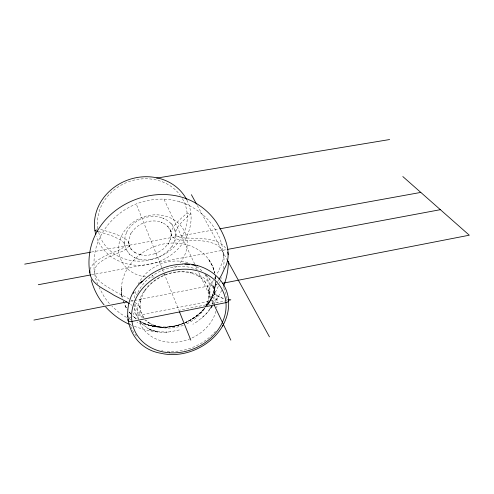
<?xml version="1.0" encoding="UTF-8"?>
<svg xmlns="http://www.w3.org/2000/svg" width="494" height="494" viewBox="0 0 494 494"><rect width="100%" height="100%" fill="white"/><g stroke="black" fill="none" stroke-linecap="round" stroke-linejoin="round"><path stroke-width="0.37" stroke-dasharray="2.47 1.85" d="M134.652 304.316L134.806 309.219L136.393 315.444L135.671 313.82L138.771 319.853M215.477 282.13C215.217 290.682 211.864 298.969 206.758 305.767A48.023 41.039 -22.2 0 0 215.495 282.661M215.582 280.87L214.711 288.681L215.044 286.656L212.093 296.727L212.877 294.69L210.111 300.698L206.881 305.595M223.127 268.631C225.196 259.622 224.455 247.185 214.235 243.684C204.72 239.991 194.266 240.343 184.237 240.282A20.544 9.151 -6 0 1 179.205 239.707L175.03 238.491A14.641 6.546 -6.1 0 1 173.487 237.657L171.406 235.2L170.461 230.525L171.091 232.149L171.338 235.724L171.251 234.008L170.449 239.757L170.856 238.25L167.985 244.302L168.676 243.27L163.613 248.846L157.283 252.798M220.843 279.11L221.269 277.56M90.106 269.471L90.495 268.279A32.419 15.191 -8.6 0 1 92.693 264.735C97.584 259.307 104.425 256.201 110.996 253.311C115.88 250.81 126.347 249.624 124.266 241.906L124.334 243.11L125.143 236.188L127.007 231.47L126.612 232.217C133.294 219.342 150.096 213.007 163.6 218.329L162.773 218.039L167.343 220.41L171.183 223.621L170.411 222.714L172.758 225.474L171.968 224.542L175.142 230.562L174.728 229.265L175.765 235.521L175.796 234.094L175.716 236.336L174.82 240.973L175.247 239.676L171.838 246.821L172.48 245.901L166.577 252.385L159.296 256.911L151.028 259.523L151.467 259.43L146.193 259.974L140.654 259.603M216.57 284.062C215.464 286.915 213.241 290.027 214.717 293.152A16.771 8.54 -5 0 0 216.86 295.597L220.695 297.586L224.196 298.642L220.151 297.376L216.847 295.591M214.834 288.076L214.205 290.929L214.217 296.567L212.71 303.507L213.223 301.988L212.303 304.403M205.424 307.132L207.795 301.636L209.116 295.48L208.919 297.073L209.061 291.726L209.24 292.967L208.542 288.681L209.24 292.967M136.696 294.875L137.196 293.56M219.54 283.148L220.275 281.228M223.004 287.564L223.535 286.187M219.058 269.773C221.256 264.79 224.325 259.541 223.263 253.873M218.521 270.947L216.705 274.72M218.317 286.359L214.964 293.195L207.69 304.551M206.128 305.681L207.579 303.378L205.615 306.681L207.202 303.501L206.616 304.742M137.857 292.399C141.21 285.439 146.656 279.635 152.961 275.226L152.541 275.491L160.433 271.033L164.502 269.378L172.548 267.186L172.122 267.266C180.699 265.71 189.826 266.285 197.859 269.841M217.638 281.741L218.509 279.987M211.84 305.607L210.049 309.17L211.803 306.206M221.806 290.336L214.137 303.866M210.111 300.698L211.117 298.691L206.745 305.761M213.291 280.351L209.839 287.872A29.066 14.808 -4.7 0 0 209.141 292.664M215.68 276.64L215.508 278.962M215.736 276.554L215.433 277.276M208.869 302.958L214.964 293.195M212.506 305.014L207.153 312.665L201.046 318.649M133.114 314.641L134.689 311.838A17.457 8.911 -9.6 0 0 134.806 309.219L134.078 307.577M212.605 306.218L205.288 314.95L196.995 321.687M204.831 308.188C199.477 314.524 192.586 319.507 184.972 322.761M203.682 308.966C198.884 314.555 192.864 319.031 186.207 322.15M215.279 277.295L215.31 277.233A16.401 8.182 -4.9 0 0 214.334 278.511M130.842 316.957L129.144 318.334M197.267 321.526L192.901 324.249M96.41 229.642L97.528 228.957M184.966 322.755C191.863 319.797 198.174 315.45 203.275 309.942C198.187 315.444 191.876 319.803 184.984 322.743M184.299 323.033C169.269 329.745 151.979 327.578 136.943 322.069M154.974 253.725L157.395 252.749M184.281 323.057C170.177 328.948 153.27 328.979 139.858 321.236M182.298 323.774L178.099 325.237L169.899 326.898M155.06 253.694L148.416 255.207L143.748 255.287L138.981 254.521L140.259 254.805L134.004 252.131L135.387 252.971L130.694 248.822L131.855 250.162L129.045 245.191L129.712 246.815L129.187 245.086L129.243 246.778L128.693 241.603L128.736 243.209L128.99 239.368L131.009 233.415L130.521 234.459C136.258 223.436 150.627 218.015 162.205 222.541L161.093 222.102L164.947 224.091L168.188 226.789L167.133 225.61L170.411 230.426L169.782 228.802L171.091 232.149C173.672 223.998 181.045 218.601 187.103 213.056L190.894 213.667C185.923 218.218 165.484 234.477 182.095 237.812C193.821 238.571 206.041 237.466 217.243 241.788A31.542 14.789 -6 0 1 221.54 244.036L223.739 245.827L226.221 248.822M179.285 329.943L170.239 331.795M178.396 325.046C170.51 327.25 162.106 327.633 154.097 325.873L159.753 326.88L158.278 326.614M217.008 299.784L137.764 315.543M227.012 300.605L178.865 310.3L136.307 204.127M130.817 301.179L133.849 300.593M134.603 300.445L217.144 284.353M91.409 274.806L226.443 249.606M91.476 252.045L218.959 228.963M170.621 331.709C158.099 333.543 145.514 330.338 133.806 326.139M166.015 332.104L167.176 332.091L158.185 331.733L149.25 329.726L158.024 332.116L150.361 329.591L151.726 330.288L146.798 327.769L148.274 328.529L142.198 324.033M161.229 327.269L163.428 327.287C155.227 327.306 146.965 325.342 139.858 321.205A48.023 41.039 -22.2 0 0 204.843 308.126M156.796 326.892L148.021 324.904M137.882 259.029L141.679 259.813M223.418 255.009C221.368 221.701 188.541 195.519 155.641 199.508C122.154 201.682 92.02 231.853 94.113 266.118C93.415 272.558 96.12 278.906 101.295 282.679C106.087 286.427 111.52 289.231 116.695 292.386C118.393 294.072 122.395 294.004 122.148 297.024L121.876 295.647L122.432 298.222M155.789 326.176L159.247 327.108L153.788 325.595L157.5 326.664L154.079 325.534L156.993 326.596L150.713 323.768L147.897 321.903L149.126 322.891L145.767 319.896M100.603 229.438C108.087 231.525 115.639 233.699 122.586 237.25C125.575 238.929 130.237 241.615 128.977 245.722A15.042 6.718 -8.4 0 1 128.242 246.981L125.476 249.489A21.186 9.429 -8.6 0 1 121.425 251.73C113.781 254.731 105.84 257.59 99.387 262.833C92.205 267.711 94.681 277.647 97.787 284.161M98.837 231.624L112.854 236.157L121.024 240.17L123.846 242.752L126.384 250.211L125.779 248.976L129.916 254.669L128.915 253.669L135.146 258.041L133.985 257.417L139.049 259.27M153.788 325.595L157.475 326.62M184.861 203.701L186.232 204.183M179.174 201.731L180.409 202.163M129.49 324.459L131.713 325.336M129.027 318.686L130.935 319.667M129.107 298.907L123.982 296.073A17.129 8.565 -9.6 0 0 121.999 295.258M126.483 317.389L119.659 313.035L111.928 306.274M130.861 299.951L133.392 301.494M130.725 304.539L131.799 305.267M132.849 316.049L136.177 318.815L132.855 316.012M204.899 274.189L207.647 276.72M139.66 321.378L143.39 325.274M206.572 275.473L210.024 279.481M109.433 303.699L104.5 297.363L99.115 287.459M139.623 320.976L140.895 322.668M144.087 318.019L142.599 316.037L143.575 317.444L140.901 312.196L141.463 313.832L140.222 309.133L139.851 305.625L139.944 307.293L140.389 301.26L140.03 302.791L141.13 298.117L140.79 299.568L143.458 293.09L145.36 289.947L144.754 290.923C154.733 276.294 174.079 268.711 191.308 273.034L190.159 272.731L196.816 275.189L199.854 276.899L198.6 276.072L203.707 280.222L205.788 282.63L204.701 281.352L207.795 286.514L207.072 284.958L208.814 290.373M208.919 278.196L210.876 281.098L213.612 287.224L213.025 285.575L214.871 293.436M123.315 301.328L125.346 306.187L127.415 309.633M126.328 307.91L124.494 304.347M197.304 205.473L226.9 259.381M164.033 199.378L195.451 265.581M195.785 266.278L197.439 269.761M198.761 272.552L213.643 303.909M214.896 273.528L212.593 266.198L208.443 259.122L212.55 266.149L214.717 272.873A48.023 41.039 -22.2 0 0 159.34 244.95A48.023 41.039 -22.2 0 0 122.376 298.185M215.384 277.134L215.168 275.319A48.023 41.039 -22.2 0 1 215.526 278.875M121.759 294.844L121.493 287.471L121.839 295.344M215.458 277.566L215.532 279.548M186.923 200.095A48.925 43.663 -20 0 1 159.352 261.431A48.925 43.663 -20 0 1 96.324 236.416M223.782 287.872A50.369 42.361 -22.8 0 1 226.715 300.13M215.458 331.332A50.369 42.361 -22.8 0 1 165.126 351.117M162.779 350.783A50.369 42.361 -22.8 0 1 161.618 350.573M136.35 336.087A50.369 42.361 -22.8 0 1 129.718 323.422M128.557 317.71A50.369 42.361 -22.8 0 1 128.459 316.734M226.647 299.173A3.52 1.828 -5.3 0 1 227.296 299.345M136.146 318.723A48.023 41.039 -22.2 0 1 132.818 315.956M130.811 313.937A48.023 41.039 -22.2 0 1 128.57 311.257M126.285 307.842A48.023 41.039 -22.2 0 1 124.451 304.285M123.698 302.464A48.023 41.039 -22.2 0 1 123.265 301.247M205.195 274.93A38.409 32.616 -22.5 0 1 206.455 305.101M204.689 308.244A38.409 32.616 -22.5 0 1 186.534 323.934M183.212 325.318A38.409 32.616 -22.5 0 1 144.983 320.205M142.494 317.87A38.409 32.616 -22.5 0 1 135.27 303.958M134.739 297.956A38.409 32.616 -22.5 0 1 135.547 291.46M138.141 284.223A38.409 32.616 -22.5 0 1 188.436 262.789M196.637 266.618A38.409 32.616 -22.5 0 1 202.799 271.861M145.557 276.856A34.815 30.566 -21 0 1 120.876 237.441A34.815 30.566 -21 0 1 169.751 217.607A34.815 30.566 -21 0 1 179.989 262.882M177.309 265.858A34.815 30.566 -21 0 1 173.406 269.236M164.632 274.207A34.815 30.566 -21 0 1 163.625 274.602M154.079 276.893A34.815 30.566 -21 0 1 149.342 277.115M182.434 198.674A45.473 40.613 -19.9 0 1 157.852 257.51A45.473 40.613 -19.9 0 1 98.658 232.341M97.898 228.728A45.473 40.613 -19.9 0 1 126.705 182.477A45.473 40.613 -19.9 0 1 180.199 195.254M138.357 318.63A40.749 34.302 -22.8 0 1 173.215 272.515A40.749 34.302 -22.8 0 1 217.15 302.908M216.952 306.144A40.749 34.302 -22.8 0 1 216.724 307.799M215.989 311.164A40.749 34.302 -22.8 0 1 178.593 341.873A40.749 34.302 -22.8 0 1 139.32 321.699M139.444 306.36A24.465 12.474 -9.6 0 1 137.733 315.536M217.027 299.772A23.453 11.936 -4.9 0 1 208.993 292.683M135.06 302.556A30.449 15.549 -9.8 0 1 139.296 306.397M167.762 327.102L165.62 327.263L167.762 327.102M145.897 324.113L143.828 323.274L145.897 324.113M130.861 313.999L128.613 311.313L130.867 313.986"/><path stroke-width="0.74" d="M228.586 300.871C230.729 335.13 192.623 360.787 160.816 353.259C125.976 347.461 116.788 303.687 142.142 281.197M228.469 261.209C228.234 269.489 226.826 277.77 223.801 285.501M89.871 270.669C89.321 283.877 104.512 288.891 113.608 295.035C118.9 297.931 124.482 300.266 129.459 303.754M218.99 279.135C221.454 276.053 222.757 272.237 224.449 268.711C233.224 253.681 224.677 235.372 216.341 222.158C175.969 164.947 79.108 203.689 89.778 273.046M222.584 326.034L222.788 325.713M95.478 230.216L94.922 230.556L98.183 231.445M228.296 300.346L230.865 299.827L228.45 299.488M33.895 320.075L127.032 301.92M222.442 283.321L469.3 235.2L402.808 176.537M38.304 284.717L90.649 274.948M227.203 249.464L440.376 209.678M24.7 264.136L90.717 252.181M219.719 228.821L420.808 192.413M156.623 178.13L389.624 139.536M182.595 263.926C204.016 262.623 226.95 277.819 228.537 300.333M197.118 265.587L197.507 265.667M128.804 324.113C120.048 320.007 112.163 314.135 105.685 306.959M104.111 304.965C97.948 297.641 93.576 288.891 91.124 279.653M191.382 194.692L196.563 204.127M227.271 260.054L269.446 336.865M213.976 304.607L230.84 340.15M179.433 311.72L190.826 340.15M227.746 252.162L228.216 254.589M127.452 315.827L127.508 316.401M228.018 299.71A3.52 1.828 -5.3 0 1 225.968 302.643L131.966 321.44A3.643 1.896 -9.2 0 1 128.471 321.063A3.643 1.896 -9.2 0 1 128.242 319.081M95.75 234.446A48.925 43.663 -20 0 1 126.872 180.359A48.925 43.663 -20 0 1 186.596 199.459M133.405 293.43A50.369 42.361 -22.8 0 1 134.004 292.337M140.716 283.093A50.369 42.361 -22.8 0 1 182.372 264.191M184.793 264.185A50.369 42.361 -22.8 0 1 189.579 264.506M191.919 264.827A50.369 42.361 -22.8 0 1 195.513 265.531M169.646 352.772A48.35 40.576 -22.9 0 0 223.591 292.72A48.35 40.576 -22.9 0 0 143.309 287.613A48.35 40.576 -22.9 0 0 169.646 352.772"/></g></svg>
